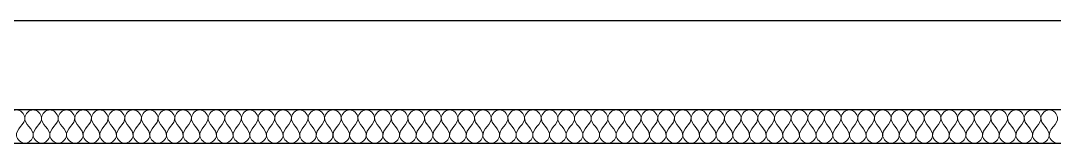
# Model space of a CAD drawing. Header units: metres. Extents: x 125 to 1179, y 511 to 749.
# Drawn here: x 224.61 to 259.13, y 695.24 to 699.33 of the extents above; entities that cross this region are included whole.
import ezdxf

# ---------------------------------------------------------------- set-up
doc = ezdxf.new("R2010")
doc.units = ezdxf.units.M
doc.layers.add('Text18', color=8, linetype='Continuous', lineweight=18)

msp = doc.modelspace()

# ---------------------------------------------------------------- linework, layer by layer
for p, q in [((361.652, 699.329), (135.692, 699.329)), ((139.062, 696.369), (360.529, 696.369)), ((140.186, 695.245), (339.073, 695.245))]:
    msp.add_line(p, q)
at = {"layer": 'Text18', "color": 0, "ltscale": 0.5}
for points, knots in [([(224.191, 696.107), (224.207, 696.227), (224.469, 696.488), (224.966, 695.993), (224.245, 695.609), (224.622, 695.246), (224.747, 695.245)], [2.217326, 2.217326, 2.217326, 2.217326, 2.553667, 2.890008, 3.49416, 3.830501, 3.830501, 3.830501, 3.830501]), ([(224.747, 696.107), (224.764, 696.227), (225.025, 696.488), (225.522, 695.993), (224.802, 695.609), (225.179, 695.246), (225.303, 695.245)], [2.217326, 2.217326, 2.217326, 2.217326, 2.553667, 2.890008, 3.49416, 3.830501, 3.830501, 3.830501, 3.830501]), ([(225.303, 696.107), (225.32, 696.227), (225.581, 696.488), (226.079, 695.993), (225.358, 695.609), (225.735, 695.246), (225.86, 695.245)], [2.217326, 2.217326, 2.217326, 2.217326, 2.553667, 2.890008, 3.49416, 3.830501, 3.830501, 3.830501, 3.830501]), ([(225.86, 696.107), (225.876, 696.227), (226.138, 696.488), (226.635, 695.993), (225.914, 695.609), (226.291, 695.246), (226.416, 695.245)], [2.217326, 2.217326, 2.217326, 2.217326, 2.553667, 2.890008, 3.49416, 3.830501, 3.830501, 3.830501, 3.830501]), ([(226.416, 696.107), (226.433, 696.227), (226.694, 696.488), (227.191, 695.993), (226.471, 695.609), (226.848, 695.246), (226.972, 695.245)], [2.217326, 2.217326, 2.217326, 2.217326, 2.553667, 2.890008, 3.49416, 3.830501, 3.830501, 3.830501, 3.830501]), ([(226.972, 696.107), (226.989, 696.227), (227.25, 696.488), (227.748, 695.993), (227.027, 695.609), (227.404, 695.246), (227.529, 695.245)], [2.217326, 2.217326, 2.217326, 2.217326, 2.553667, 2.890008, 3.49416, 3.830501, 3.830501, 3.830501, 3.830501]), ([(227.529, 696.107), (227.545, 696.227), (227.807, 696.488), (228.304, 695.993), (227.583, 695.609), (227.96, 695.246), (228.085, 695.245)], [2.217326, 2.217326, 2.217326, 2.217326, 2.553667, 2.890008, 3.49416, 3.830501, 3.830501, 3.830501, 3.830501]), ([(228.085, 696.107), (228.102, 696.227), (228.363, 696.488), (228.86, 695.993), (228.14, 695.609), (228.517, 695.246), (228.641, 695.245)], [2.217326, 2.217326, 2.217326, 2.217326, 2.553667, 2.890008, 3.49416, 3.830501, 3.830501, 3.830501, 3.830501]), ([(228.641, 696.107), (228.658, 696.227), (228.919, 696.488), (229.417, 695.993), (228.696, 695.609), (229.073, 695.246), (229.198, 695.245)], [2.217326, 2.217326, 2.217326, 2.217326, 2.553667, 2.890008, 3.49416, 3.830501, 3.830501, 3.830501, 3.830501]), ([(229.198, 696.107), (229.214, 696.227), (229.476, 696.488), (229.973, 695.993), (229.252, 695.609), (229.629, 695.246), (229.754, 695.245)], [2.217326, 2.217326, 2.217326, 2.217326, 2.553667, 2.890008, 3.49416, 3.830501, 3.830501, 3.830501, 3.830501]), ([(229.754, 696.107), (229.771, 696.227), (230.032, 696.488), (230.529, 695.993), (229.809, 695.609), (230.186, 695.246), (230.31, 695.245)], [2.217326, 2.217326, 2.217326, 2.217326, 2.553667, 2.890008, 3.49416, 3.830501, 3.830501, 3.830501, 3.830501]), ([(230.31, 696.107), (230.327, 696.227), (230.588, 696.488), (231.086, 695.993), (230.365, 695.609), (230.742, 695.246), (230.867, 695.245)], [2.217326, 2.217326, 2.217326, 2.217326, 2.553667, 2.890008, 3.49416, 3.830501, 3.830501, 3.830501, 3.830501]), ([(230.867, 696.107), (230.883, 696.227), (231.145, 696.488), (231.642, 695.993), (230.921, 695.609), (231.298, 695.246), (231.423, 695.245)], [2.217326, 2.217326, 2.217326, 2.217326, 2.553667, 2.890008, 3.49416, 3.830501, 3.830501, 3.830501, 3.830501]), ([(231.423, 696.107), (231.44, 696.227), (231.701, 696.488), (232.198, 695.993), (231.478, 695.609), (231.855, 695.246), (231.979, 695.245)], [2.217326, 2.217326, 2.217326, 2.217326, 2.553667, 2.890008, 3.49416, 3.830501, 3.830501, 3.830501, 3.830501]), ([(231.979, 696.107), (231.996, 696.227), (232.257, 696.488), (232.755, 695.993), (232.034, 695.609), (232.411, 695.246), (232.536, 695.245)], [2.217326, 2.217326, 2.217326, 2.217326, 2.553667, 2.890008, 3.49416, 3.830501, 3.830501, 3.830501, 3.830501]), ([(232.536, 696.107), (232.552, 696.227), (232.814, 696.488), (233.311, 695.993), (232.59, 695.609), (232.967, 695.246), (233.092, 695.245)], [2.217326, 2.217326, 2.217326, 2.217326, 2.553667, 2.890008, 3.49416, 3.830501, 3.830501, 3.830501, 3.830501]), ([(233.092, 696.107), (233.109, 696.227), (233.37, 696.488), (233.867, 695.993), (233.147, 695.609), (233.524, 695.246), (233.648, 695.245)], [2.217326, 2.217326, 2.217326, 2.217326, 2.553667, 2.890008, 3.49416, 3.830501, 3.830501, 3.830501, 3.830501]), ([(233.648, 696.107), (233.665, 696.227), (233.926, 696.488), (234.424, 695.993), (233.703, 695.609), (234.08, 695.246), (234.205, 695.245)], [2.217326, 2.217326, 2.217326, 2.217326, 2.553667, 2.890008, 3.49416, 3.830501, 3.830501, 3.830501, 3.830501]), ([(234.205, 696.107), (234.221, 696.227), (234.483, 696.488), (234.98, 695.993), (234.259, 695.609), (234.636, 695.246), (234.761, 695.245)], [2.217326, 2.217326, 2.217326, 2.217326, 2.553667, 2.890008, 3.49416, 3.830501, 3.830501, 3.830501, 3.830501]), ([(234.761, 696.107), (234.778, 696.227), (235.039, 696.488), (235.536, 695.993), (234.816, 695.609), (235.193, 695.246), (235.317, 695.245)], [2.217326, 2.217326, 2.217326, 2.217326, 2.553667, 2.890008, 3.49416, 3.830501, 3.830501, 3.830501, 3.830501]), ([(235.317, 696.107), (235.334, 696.227), (235.595, 696.488), (236.093, 695.993), (235.372, 695.609), (235.749, 695.246), (235.874, 695.245)], [2.217326, 2.217326, 2.217326, 2.217326, 2.553667, 2.890008, 3.49416, 3.830501, 3.830501, 3.830501, 3.830501]), ([(235.874, 696.107), (235.89, 696.227), (236.152, 696.488), (236.649, 695.993), (235.928, 695.609), (236.305, 695.246), (236.43, 695.245)], [2.217326, 2.217326, 2.217326, 2.217326, 2.553667, 2.890008, 3.49416, 3.830501, 3.830501, 3.830501, 3.830501]), ([(236.43, 696.107), (236.446, 696.227), (236.708, 696.488), (237.205, 695.993), (236.485, 695.609), (236.861, 695.246), (236.986, 695.245)], [2.217326, 2.217326, 2.217326, 2.217326, 2.553667, 2.890008, 3.49416, 3.830501, 3.830501, 3.830501, 3.830501]), ([(236.986, 696.107), (237.003, 696.227), (237.264, 696.488), (237.762, 695.993), (237.041, 695.609), (237.418, 695.246), (237.542, 695.245)], [2.217326, 2.217326, 2.217326, 2.217326, 2.553667, 2.890008, 3.49416, 3.830501, 3.830501, 3.830501, 3.830501]), ([(237.542, 696.107), (237.559, 696.227), (237.82, 696.488), (238.318, 695.993), (237.597, 695.609), (237.974, 695.246), (238.099, 695.245)], [2.217326, 2.217326, 2.217326, 2.217326, 2.553667, 2.890008, 3.49416, 3.830501, 3.830501, 3.830501, 3.830501]), ([(238.099, 696.107), (238.115, 696.227), (238.377, 696.488), (238.874, 695.993), (238.154, 695.609), (238.53, 695.246), (238.655, 695.245)], [2.217326, 2.217326, 2.217326, 2.217326, 2.553667, 2.890008, 3.49416, 3.830501, 3.830501, 3.830501, 3.830501]), ([(238.655, 696.107), (238.672, 696.227), (238.933, 696.488), (239.431, 695.993), (238.71, 695.609), (239.087, 695.246), (239.211, 695.245)], [2.217326, 2.217326, 2.217326, 2.217326, 2.553667, 2.890008, 3.49416, 3.830501, 3.830501, 3.830501, 3.830501]), ([(239.211, 696.107), (239.228, 696.227), (239.489, 696.488), (239.987, 695.993), (239.266, 695.609), (239.643, 695.246), (239.768, 695.245)], [2.217326, 2.217326, 2.217326, 2.217326, 2.553667, 2.890008, 3.49416, 3.830501, 3.830501, 3.830501, 3.830501]), ([(239.768, 696.107), (239.784, 696.227), (240.046, 696.488), (240.543, 695.993), (239.823, 695.609), (240.199, 695.246), (240.324, 695.245)], [2.217326, 2.217326, 2.217326, 2.217326, 2.553667, 2.890008, 3.49416, 3.830501, 3.830501, 3.830501, 3.830501]), ([(240.324, 696.107), (240.341, 696.227), (240.602, 696.488), (241.1, 695.993), (240.379, 695.609), (240.756, 695.246), (240.88, 695.245)], [2.217326, 2.217326, 2.217326, 2.217326, 2.553667, 2.890008, 3.49416, 3.830501, 3.830501, 3.830501, 3.830501]), ([(240.88, 696.107), (240.897, 696.227), (241.158, 696.488), (241.656, 695.993), (240.935, 695.609), (241.312, 695.246), (241.437, 695.245)], [2.217326, 2.217326, 2.217326, 2.217326, 2.553667, 2.890008, 3.49416, 3.830501, 3.830501, 3.830501, 3.830501]), ([(241.437, 696.107), (241.453, 696.227), (241.715, 696.488), (242.212, 695.993), (241.491, 695.609), (241.868, 695.246), (241.993, 695.245)], [2.217326, 2.217326, 2.217326, 2.217326, 2.553667, 2.890008, 3.49416, 3.830501, 3.830501, 3.830501, 3.830501]), ([(241.993, 696.107), (242.01, 696.227), (242.271, 696.488), (242.768, 695.993), (242.048, 695.609), (242.425, 695.246), (242.549, 695.245)], [2.217326, 2.217326, 2.217326, 2.217326, 2.553667, 2.890008, 3.49416, 3.830501, 3.830501, 3.830501, 3.830501]), ([(242.549, 696.107), (242.566, 696.227), (242.827, 696.488), (243.325, 695.993), (242.604, 695.609), (242.981, 695.246), (243.106, 695.245)], [2.217326, 2.217326, 2.217326, 2.217326, 2.553667, 2.890008, 3.49416, 3.830501, 3.830501, 3.830501, 3.830501]), ([(243.106, 696.107), (243.122, 696.227), (243.384, 696.488), (243.881, 695.993), (243.16, 695.609), (243.537, 695.246), (243.662, 695.245)], [2.217326, 2.217326, 2.217326, 2.217326, 2.553667, 2.890008, 3.49416, 3.830501, 3.830501, 3.830501, 3.830501]), ([(243.662, 696.107), (243.679, 696.227), (243.94, 696.488), (244.437, 695.993), (243.717, 695.609), (244.094, 695.246), (244.218, 695.245)], [2.217326, 2.217326, 2.217326, 2.217326, 2.553667, 2.890008, 3.49416, 3.830501, 3.830501, 3.830501, 3.830501]), ([(244.218, 696.107), (244.235, 696.227), (244.496, 696.488), (244.994, 695.993), (244.273, 695.609), (244.65, 695.246), (244.775, 695.245)], [2.217326, 2.217326, 2.217326, 2.217326, 2.553667, 2.890008, 3.49416, 3.830501, 3.830501, 3.830501, 3.830501]), ([(244.775, 696.107), (244.791, 696.227), (245.053, 696.488), (245.55, 695.993), (244.829, 695.609), (245.206, 695.246), (245.331, 695.245)], [2.217326, 2.217326, 2.217326, 2.217326, 2.553667, 2.890008, 3.49416, 3.830501, 3.830501, 3.830501, 3.830501]), ([(245.331, 696.107), (245.348, 696.227), (245.609, 696.488), (246.106, 695.993), (245.386, 695.609), (245.763, 695.246), (245.887, 695.245)], [2.217326, 2.217326, 2.217326, 2.217326, 2.553667, 2.890008, 3.49416, 3.830501, 3.830501, 3.830501, 3.830501]), ([(245.887, 696.107), (245.904, 696.227), (246.165, 696.488), (246.663, 695.993), (245.942, 695.609), (246.319, 695.246), (246.444, 695.245)], [2.217326, 2.217326, 2.217326, 2.217326, 2.553667, 2.890008, 3.49416, 3.830501, 3.830501, 3.830501, 3.830501]), ([(246.444, 696.107), (246.46, 696.227), (246.722, 696.488), (247.219, 695.993), (246.498, 695.609), (246.875, 695.246), (247, 695.245)], [2.217326, 2.217326, 2.217326, 2.217326, 2.553667, 2.890008, 3.49416, 3.830501, 3.830501, 3.830501, 3.830501]), ([(247, 696.107), (247.017, 696.227), (247.278, 696.488), (247.775, 695.993), (247.055, 695.609), (247.432, 695.246), (247.556, 695.245)], [2.217326, 2.217326, 2.217326, 2.217326, 2.553667, 2.890008, 3.49416, 3.830501, 3.830501, 3.830501, 3.830501]), ([(247.556, 696.107), (247.573, 696.227), (247.834, 696.488), (248.332, 695.993), (247.611, 695.609), (247.988, 695.246), (248.113, 695.245)], [2.217326, 2.217326, 2.217326, 2.217326, 2.553667, 2.890008, 3.49416, 3.830501, 3.830501, 3.830501, 3.830501]), ([(248.113, 696.107), (248.129, 696.227), (248.391, 696.488), (248.888, 695.993), (248.167, 695.609), (248.544, 695.246), (248.669, 695.245)], [2.217326, 2.217326, 2.217326, 2.217326, 2.553667, 2.890008, 3.49416, 3.830501, 3.830501, 3.830501, 3.830501]), ([(248.669, 696.107), (248.686, 696.227), (248.947, 696.488), (249.444, 695.993), (248.724, 695.609), (249.101, 695.246), (249.225, 695.245)], [2.217326, 2.217326, 2.217326, 2.217326, 2.553667, 2.890008, 3.49416, 3.830501, 3.830501, 3.830501, 3.830501]), ([(249.225, 696.107), (249.242, 696.227), (249.503, 696.488), (250.001, 695.993), (249.28, 695.609), (249.657, 695.246), (249.782, 695.245)], [2.217326, 2.217326, 2.217326, 2.217326, 2.553667, 2.890008, 3.49416, 3.830501, 3.830501, 3.830501, 3.830501]), ([(249.782, 696.107), (249.798, 696.227), (250.06, 696.488), (250.557, 695.993), (249.836, 695.609), (250.213, 695.246), (250.338, 695.245)], [2.217326, 2.217326, 2.217326, 2.217326, 2.553667, 2.890008, 3.49416, 3.830501, 3.830501, 3.830501, 3.830501]), ([(250.338, 696.107), (250.355, 696.227), (250.616, 696.488), (251.113, 695.993), (250.393, 695.609), (250.77, 695.246), (250.894, 695.245)], [2.217326, 2.217326, 2.217326, 2.217326, 2.553667, 2.890008, 3.49416, 3.830501, 3.830501, 3.830501, 3.830501]), ([(250.894, 696.107), (250.911, 696.227), (251.172, 696.488), (251.67, 695.993), (250.949, 695.609), (251.326, 695.246), (251.451, 695.245)], [2.217326, 2.217326, 2.217326, 2.217326, 2.553667, 2.890008, 3.49416, 3.830501, 3.830501, 3.830501, 3.830501]), ([(251.451, 696.107), (251.467, 696.227), (251.729, 696.488), (252.226, 695.993), (251.505, 695.609), (251.882, 695.246), (252.007, 695.245)], [2.217326, 2.217326, 2.217326, 2.217326, 2.553667, 2.890008, 3.49416, 3.830501, 3.830501, 3.830501, 3.830501]), ([(252.007, 696.107), (252.024, 696.227), (252.285, 696.488), (252.782, 695.993), (252.062, 695.609), (252.439, 695.246), (252.563, 695.245)], [2.217326, 2.217326, 2.217326, 2.217326, 2.553667, 2.890008, 3.49416, 3.830501, 3.830501, 3.830501, 3.830501]), ([(252.563, 696.107), (252.58, 696.227), (252.841, 696.488), (253.339, 695.993), (252.618, 695.609), (252.995, 695.246), (253.12, 695.245)], [2.217326, 2.217326, 2.217326, 2.217326, 2.553667, 2.890008, 3.49416, 3.830501, 3.830501, 3.830501, 3.830501]), ([(253.12, 696.107), (253.136, 696.227), (253.398, 696.488), (253.895, 695.993), (253.174, 695.609), (253.551, 695.246), (253.676, 695.245)], [2.217326, 2.217326, 2.217326, 2.217326, 2.553667, 2.890008, 3.49416, 3.830501, 3.830501, 3.830501, 3.830501]), ([(253.676, 696.107), (253.692, 696.227), (253.954, 696.488), (254.451, 695.993), (253.731, 695.609), (254.107, 695.246), (254.232, 695.245)], [2.217326, 2.217326, 2.217326, 2.217326, 2.553667, 2.890008, 3.49416, 3.830501, 3.830501, 3.830501, 3.830501]), ([(254.232, 696.107), (254.249, 696.227), (254.51, 696.488), (255.008, 695.993), (254.287, 695.609), (254.664, 695.246), (254.788, 695.245)], [2.217326, 2.217326, 2.217326, 2.217326, 2.553667, 2.890008, 3.49416, 3.830501, 3.830501, 3.830501, 3.830501]), ([(254.788, 696.107), (254.805, 696.227), (255.066, 696.488), (255.564, 695.993), (254.843, 695.609), (255.22, 695.246), (255.345, 695.245)], [2.217326, 2.217326, 2.217326, 2.217326, 2.553667, 2.890008, 3.49416, 3.830501, 3.830501, 3.830501, 3.830501]), ([(255.345, 696.107), (255.361, 696.227), (255.623, 696.488), (256.12, 695.993), (255.4, 695.609), (255.776, 695.246), (255.901, 695.245)], [2.217326, 2.217326, 2.217326, 2.217326, 2.553667, 2.890008, 3.49416, 3.830501, 3.830501, 3.830501, 3.830501]), ([(255.901, 696.107), (255.918, 696.227), (256.179, 696.488), (256.677, 695.993), (255.956, 695.609), (256.333, 695.246), (256.457, 695.245)], [2.217326, 2.217326, 2.217326, 2.217326, 2.553667, 2.890008, 3.49416, 3.830501, 3.830501, 3.830501, 3.830501]), ([(256.457, 696.107), (256.474, 696.227), (256.735, 696.488), (257.233, 695.993), (256.512, 695.609), (256.889, 695.246), (257.014, 695.245)], [2.217326, 2.217326, 2.217326, 2.217326, 2.553667, 2.890008, 3.49416, 3.830501, 3.830501, 3.830501, 3.830501]), ([(257.014, 696.107), (257.03, 696.227), (257.292, 696.488), (257.789, 695.993), (257.069, 695.609), (257.445, 695.246), (257.57, 695.245)], [2.217326, 2.217326, 2.217326, 2.217326, 2.553667, 2.890008, 3.49416, 3.830501, 3.830501, 3.830501, 3.830501]), ([(257.57, 696.107), (257.587, 696.227), (257.848, 696.488), (258.346, 695.993), (257.625, 695.609), (258.002, 695.246), (258.126, 695.245)], [2.217326, 2.217326, 2.217326, 2.217326, 2.553667, 2.890008, 3.49416, 3.830501, 3.830501, 3.830501, 3.830501]), ([(258.126, 696.107), (258.143, 696.227), (258.404, 696.488), (258.902, 695.993), (258.181, 695.609), (258.558, 695.246), (258.683, 695.245)], [2.217326, 2.217326, 2.217326, 2.217326, 2.553667, 2.890008, 3.49416, 3.830501, 3.830501, 3.830501, 3.830501]), ([(258.683, 696.107), (258.699, 696.227), (258.961, 696.488), (259.458, 695.993), (258.737, 695.609), (259.114, 695.246), (259.239, 695.245)], [2.217326, 2.217326, 2.217326, 2.217326, 2.553667, 2.890008, 3.49416, 3.830501, 3.830501, 3.830501, 3.830501]), ([(224.747, 695.245), (224.878, 695.246), (225.243, 695.609), (224.717, 695.892), (224.747, 696.107)], [1.2768335, 1.2768335, 1.2768335, 1.2768335, 1.6131741, 2.2173264, 2.2173264, 2.2173264, 2.2173264]), ([(225.303, 695.245), (225.434, 695.246), (225.8, 695.609), (225.273, 695.892), (225.303, 696.107)], [1.2768335, 1.2768335, 1.2768335, 1.2768335, 1.6131741, 2.2173264, 2.2173264, 2.2173264, 2.2173264]), ([(225.86, 695.245), (225.99, 695.246), (226.356, 695.609), (225.83, 695.892), (225.86, 696.107)], [1.2768335, 1.2768335, 1.2768335, 1.2768335, 1.6131741, 2.2173264, 2.2173264, 2.2173264, 2.2173264]), ([(226.416, 695.245), (226.547, 695.246), (226.912, 695.609), (226.386, 695.892), (226.416, 696.107)], [1.2768335, 1.2768335, 1.2768335, 1.2768335, 1.6131741, 2.2173264, 2.2173264, 2.2173264, 2.2173264]), ([(226.972, 695.245), (227.103, 695.246), (227.469, 695.609), (226.942, 695.892), (226.972, 696.107)], [1.2768335, 1.2768335, 1.2768335, 1.2768335, 1.6131741, 2.2173264, 2.2173264, 2.2173264, 2.2173264]), ([(227.529, 695.245), (227.659, 695.246), (228.025, 695.609), (227.499, 695.892), (227.529, 696.107)], [1.2768335, 1.2768335, 1.2768335, 1.2768335, 1.6131741, 2.2173264, 2.2173264, 2.2173264, 2.2173264]), ([(228.085, 695.245), (228.216, 695.246), (228.581, 695.609), (228.055, 695.892), (228.085, 696.107)], [1.2768335, 1.2768335, 1.2768335, 1.2768335, 1.6131741, 2.2173264, 2.2173264, 2.2173264, 2.2173264]), ([(228.641, 695.245), (228.772, 695.246), (229.138, 695.609), (228.611, 695.892), (228.641, 696.107)], [1.2768335, 1.2768335, 1.2768335, 1.2768335, 1.6131741, 2.2173264, 2.2173264, 2.2173264, 2.2173264]), ([(229.198, 695.245), (229.328, 695.246), (229.694, 695.609), (229.168, 695.892), (229.198, 696.107)], [1.2768335, 1.2768335, 1.2768335, 1.2768335, 1.6131741, 2.2173264, 2.2173264, 2.2173264, 2.2173264]), ([(229.754, 695.245), (229.885, 695.246), (230.25, 695.609), (229.724, 695.892), (229.754, 696.107)], [1.2768335, 1.2768335, 1.2768335, 1.2768335, 1.6131741, 2.2173264, 2.2173264, 2.2173264, 2.2173264]), ([(230.31, 695.245), (230.441, 695.246), (230.807, 695.609), (230.28, 695.892), (230.31, 696.107)], [1.2768335, 1.2768335, 1.2768335, 1.2768335, 1.6131741, 2.2173264, 2.2173264, 2.2173264, 2.2173264]), ([(230.867, 695.245), (230.997, 695.246), (231.363, 695.609), (230.837, 695.892), (230.867, 696.107)], [1.2768335, 1.2768335, 1.2768335, 1.2768335, 1.6131741, 2.2173264, 2.2173264, 2.2173264, 2.2173264]), ([(231.423, 695.245), (231.554, 695.246), (231.919, 695.609), (231.393, 695.892), (231.423, 696.107)], [1.2768335, 1.2768335, 1.2768335, 1.2768335, 1.6131741, 2.2173264, 2.2173264, 2.2173264, 2.2173264]), ([(231.979, 695.245), (232.11, 695.246), (232.476, 695.609), (231.949, 695.892), (231.979, 696.107)], [1.2768335, 1.2768335, 1.2768335, 1.2768335, 1.6131741, 2.2173264, 2.2173264, 2.2173264, 2.2173264]), ([(232.536, 695.245), (232.666, 695.246), (233.032, 695.609), (232.506, 695.892), (232.536, 696.107)], [1.2768335, 1.2768335, 1.2768335, 1.2768335, 1.6131741, 2.2173264, 2.2173264, 2.2173264, 2.2173264]), ([(233.092, 695.245), (233.223, 695.246), (233.588, 695.609), (233.062, 695.892), (233.092, 696.107)], [1.2768335, 1.2768335, 1.2768335, 1.2768335, 1.6131741, 2.2173264, 2.2173264, 2.2173264, 2.2173264]), ([(233.648, 695.245), (233.779, 695.246), (234.145, 695.609), (233.618, 695.892), (233.648, 696.107)], [1.2768335, 1.2768335, 1.2768335, 1.2768335, 1.6131741, 2.2173264, 2.2173264, 2.2173264, 2.2173264]), ([(234.205, 695.245), (234.335, 695.246), (234.701, 695.609), (234.175, 695.892), (234.205, 696.107)], [1.2768335, 1.2768335, 1.2768335, 1.2768335, 1.6131741, 2.2173264, 2.2173264, 2.2173264, 2.2173264]), ([(234.761, 695.245), (234.892, 695.246), (235.257, 695.609), (234.731, 695.892), (234.761, 696.107)], [1.2768335, 1.2768335, 1.2768335, 1.2768335, 1.6131741, 2.2173264, 2.2173264, 2.2173264, 2.2173264]), ([(235.317, 695.245), (235.448, 695.246), (235.814, 695.609), (235.287, 695.892), (235.317, 696.107)], [1.2768335, 1.2768335, 1.2768335, 1.2768335, 1.6131741, 2.2173264, 2.2173264, 2.2173264, 2.2173264]), ([(235.874, 695.245), (236.004, 695.246), (236.37, 695.609), (235.844, 695.892), (235.874, 696.107)], [1.2768335, 1.2768335, 1.2768335, 1.2768335, 1.6131741, 2.2173264, 2.2173264, 2.2173264, 2.2173264]), ([(236.43, 695.245), (236.561, 695.246), (236.926, 695.609), (236.4, 695.892), (236.43, 696.107)], [1.2768335, 1.2768335, 1.2768335, 1.2768335, 1.6131741, 2.2173264, 2.2173264, 2.2173264, 2.2173264]), ([(236.986, 695.245), (237.117, 695.246), (237.482, 695.609), (236.956, 695.892), (236.986, 696.107)], [1.2768335, 1.2768335, 1.2768335, 1.2768335, 1.6131741, 2.2173264, 2.2173264, 2.2173264, 2.2173264]), ([(237.542, 695.245), (237.673, 695.246), (238.039, 695.609), (237.513, 695.892), (237.542, 696.107)], [1.2768335, 1.2768335, 1.2768335, 1.2768335, 1.6131741, 2.2173264, 2.2173264, 2.2173264, 2.2173264]), ([(238.099, 695.245), (238.23, 695.246), (238.595, 695.609), (238.069, 695.892), (238.099, 696.107)], [1.2768335, 1.2768335, 1.2768335, 1.2768335, 1.6131741, 2.2173264, 2.2173264, 2.2173264, 2.2173264]), ([(238.655, 695.245), (238.786, 695.246), (239.151, 695.609), (238.625, 695.892), (238.655, 696.107)], [1.2768335, 1.2768335, 1.2768335, 1.2768335, 1.6131741, 2.2173264, 2.2173264, 2.2173264, 2.2173264]), ([(239.211, 695.245), (239.342, 695.246), (239.708, 695.609), (239.182, 695.892), (239.211, 696.107)], [1.2768335, 1.2768335, 1.2768335, 1.2768335, 1.6131741, 2.2173264, 2.2173264, 2.2173264, 2.2173264]), ([(239.768, 695.245), (239.899, 695.246), (240.264, 695.609), (239.738, 695.892), (239.768, 696.107)], [1.2768335, 1.2768335, 1.2768335, 1.2768335, 1.6131741, 2.2173264, 2.2173264, 2.2173264, 2.2173264]), ([(240.324, 695.245), (240.455, 695.246), (240.82, 695.609), (240.294, 695.892), (240.324, 696.107)], [1.2768335, 1.2768335, 1.2768335, 1.2768335, 1.6131741, 2.2173264, 2.2173264, 2.2173264, 2.2173264]), ([(240.88, 695.245), (241.011, 695.246), (241.377, 695.609), (240.851, 695.892), (240.88, 696.107)], [1.2768335, 1.2768335, 1.2768335, 1.2768335, 1.6131741, 2.2173264, 2.2173264, 2.2173264, 2.2173264]), ([(241.437, 695.245), (241.567, 695.246), (241.933, 695.609), (241.407, 695.892), (241.437, 696.107)], [1.2768335, 1.2768335, 1.2768335, 1.2768335, 1.6131741, 2.2173264, 2.2173264, 2.2173264, 2.2173264]), ([(241.993, 695.245), (242.124, 695.246), (242.489, 695.609), (241.963, 695.892), (241.993, 696.107)], [1.2768335, 1.2768335, 1.2768335, 1.2768335, 1.6131741, 2.2173264, 2.2173264, 2.2173264, 2.2173264]), ([(242.549, 695.245), (242.68, 695.246), (243.046, 695.609), (242.519, 695.892), (242.549, 696.107)], [1.2768335, 1.2768335, 1.2768335, 1.2768335, 1.6131741, 2.2173264, 2.2173264, 2.2173264, 2.2173264]), ([(243.106, 695.245), (243.236, 695.246), (243.602, 695.609), (243.076, 695.892), (243.106, 696.107)], [1.2768335, 1.2768335, 1.2768335, 1.2768335, 1.6131741, 2.2173264, 2.2173264, 2.2173264, 2.2173264]), ([(243.662, 695.245), (243.793, 695.246), (244.158, 695.609), (243.632, 695.892), (243.662, 696.107)], [1.2768335, 1.2768335, 1.2768335, 1.2768335, 1.6131741, 2.2173264, 2.2173264, 2.2173264, 2.2173264]), ([(244.218, 695.245), (244.349, 695.246), (244.715, 695.609), (244.188, 695.892), (244.218, 696.107)], [1.2768335, 1.2768335, 1.2768335, 1.2768335, 1.6131741, 2.2173264, 2.2173264, 2.2173264, 2.2173264]), ([(244.775, 695.245), (244.905, 695.246), (245.271, 695.609), (244.745, 695.892), (244.775, 696.107)], [1.2768335, 1.2768335, 1.2768335, 1.2768335, 1.6131741, 2.2173264, 2.2173264, 2.2173264, 2.2173264]), ([(245.331, 695.245), (245.462, 695.246), (245.827, 695.609), (245.301, 695.892), (245.331, 696.107)], [1.2768335, 1.2768335, 1.2768335, 1.2768335, 1.6131741, 2.2173264, 2.2173264, 2.2173264, 2.2173264]), ([(245.887, 695.245), (246.018, 695.246), (246.384, 695.609), (245.857, 695.892), (245.887, 696.107)], [1.2768335, 1.2768335, 1.2768335, 1.2768335, 1.6131741, 2.2173264, 2.2173264, 2.2173264, 2.2173264]), ([(246.444, 695.245), (246.574, 695.246), (246.94, 695.609), (246.414, 695.892), (246.444, 696.107)], [1.2768335, 1.2768335, 1.2768335, 1.2768335, 1.6131741, 2.2173264, 2.2173264, 2.2173264, 2.2173264]), ([(247, 695.245), (247.131, 695.246), (247.496, 695.609), (246.97, 695.892), (247, 696.107)], [1.2768335, 1.2768335, 1.2768335, 1.2768335, 1.6131741, 2.2173264, 2.2173264, 2.2173264, 2.2173264]), ([(247.556, 695.245), (247.687, 695.246), (248.053, 695.609), (247.526, 695.892), (247.556, 696.107)], [1.2768335, 1.2768335, 1.2768335, 1.2768335, 1.6131741, 2.2173264, 2.2173264, 2.2173264, 2.2173264]), ([(248.113, 695.245), (248.243, 695.246), (248.609, 695.609), (248.083, 695.892), (248.113, 696.107)], [1.2768335, 1.2768335, 1.2768335, 1.2768335, 1.6131741, 2.2173264, 2.2173264, 2.2173264, 2.2173264]), ([(248.669, 695.245), (248.8, 695.246), (249.165, 695.609), (248.639, 695.892), (248.669, 696.107)], [1.2768335, 1.2768335, 1.2768335, 1.2768335, 1.6131741, 2.2173264, 2.2173264, 2.2173264, 2.2173264]), ([(249.225, 695.245), (249.356, 695.246), (249.722, 695.609), (249.195, 695.892), (249.225, 696.107)], [1.2768335, 1.2768335, 1.2768335, 1.2768335, 1.6131741, 2.2173264, 2.2173264, 2.2173264, 2.2173264]), ([(249.782, 695.245), (249.912, 695.246), (250.278, 695.609), (249.752, 695.892), (249.782, 696.107)], [1.2768335, 1.2768335, 1.2768335, 1.2768335, 1.6131741, 2.2173264, 2.2173264, 2.2173264, 2.2173264]), ([(250.338, 695.245), (250.469, 695.246), (250.834, 695.609), (250.308, 695.892), (250.338, 696.107)], [1.2768335, 1.2768335, 1.2768335, 1.2768335, 1.6131741, 2.2173264, 2.2173264, 2.2173264, 2.2173264]), ([(250.894, 695.245), (251.025, 695.246), (251.391, 695.609), (250.864, 695.892), (250.894, 696.107)], [1.2768335, 1.2768335, 1.2768335, 1.2768335, 1.6131741, 2.2173264, 2.2173264, 2.2173264, 2.2173264]), ([(251.451, 695.245), (251.581, 695.246), (251.947, 695.609), (251.421, 695.892), (251.451, 696.107)], [1.2768335, 1.2768335, 1.2768335, 1.2768335, 1.6131741, 2.2173264, 2.2173264, 2.2173264, 2.2173264]), ([(252.007, 695.245), (252.138, 695.246), (252.503, 695.609), (251.977, 695.892), (252.007, 696.107)], [1.2768335, 1.2768335, 1.2768335, 1.2768335, 1.6131741, 2.2173264, 2.2173264, 2.2173264, 2.2173264]), ([(252.563, 695.245), (252.694, 695.246), (253.06, 695.609), (252.533, 695.892), (252.563, 696.107)], [1.2768335, 1.2768335, 1.2768335, 1.2768335, 1.6131741, 2.2173264, 2.2173264, 2.2173264, 2.2173264]), ([(253.12, 695.245), (253.25, 695.246), (253.616, 695.609), (253.09, 695.892), (253.12, 696.107)], [1.2768335, 1.2768335, 1.2768335, 1.2768335, 1.6131741, 2.2173264, 2.2173264, 2.2173264, 2.2173264]), ([(253.676, 695.245), (253.807, 695.246), (254.172, 695.609), (253.646, 695.892), (253.676, 696.107)], [1.2768335, 1.2768335, 1.2768335, 1.2768335, 1.6131741, 2.2173264, 2.2173264, 2.2173264, 2.2173264]), ([(254.232, 695.245), (254.363, 695.246), (254.728, 695.609), (254.202, 695.892), (254.232, 696.107)], [1.2768335, 1.2768335, 1.2768335, 1.2768335, 1.6131741, 2.2173264, 2.2173264, 2.2173264, 2.2173264]), ([(254.788, 695.245), (254.919, 695.246), (255.285, 695.609), (254.759, 695.892), (254.788, 696.107)], [1.2768335, 1.2768335, 1.2768335, 1.2768335, 1.6131741, 2.2173264, 2.2173264, 2.2173264, 2.2173264]), ([(255.345, 695.245), (255.476, 695.246), (255.841, 695.609), (255.315, 695.892), (255.345, 696.107)], [1.2768335, 1.2768335, 1.2768335, 1.2768335, 1.6131741, 2.2173264, 2.2173264, 2.2173264, 2.2173264]), ([(255.901, 695.245), (256.032, 695.246), (256.397, 695.609), (255.871, 695.892), (255.901, 696.107)], [1.2768335, 1.2768335, 1.2768335, 1.2768335, 1.6131741, 2.2173264, 2.2173264, 2.2173264, 2.2173264]), ([(256.457, 695.245), (256.588, 695.246), (256.954, 695.609), (256.428, 695.892), (256.457, 696.107)], [1.2768335, 1.2768335, 1.2768335, 1.2768335, 1.6131741, 2.2173264, 2.2173264, 2.2173264, 2.2173264]), ([(257.014, 695.245), (257.145, 695.246), (257.51, 695.609), (256.984, 695.892), (257.014, 696.107)], [1.2768335, 1.2768335, 1.2768335, 1.2768335, 1.6131741, 2.2173264, 2.2173264, 2.2173264, 2.2173264]), ([(257.57, 695.245), (257.701, 695.246), (258.066, 695.609), (257.54, 695.892), (257.57, 696.107)], [1.2768335, 1.2768335, 1.2768335, 1.2768335, 1.6131741, 2.2173264, 2.2173264, 2.2173264, 2.2173264]), ([(258.126, 695.245), (258.257, 695.246), (258.623, 695.609), (258.097, 695.892), (258.126, 696.107)], [1.2768335, 1.2768335, 1.2768335, 1.2768335, 1.6131741, 2.2173264, 2.2173264, 2.2173264, 2.2173264]), ([(258.683, 695.245), (258.813, 695.246), (259.179, 695.609), (258.653, 695.892), (258.683, 696.107)], [1.2768335, 1.2768335, 1.2768335, 1.2768335, 1.6131741, 2.2173264, 2.2173264, 2.2173264, 2.2173264])]:
    msp.add_open_spline(points, degree=3, knots=knots, dxfattribs=at)

doc.saveas('drawing.dxf')
